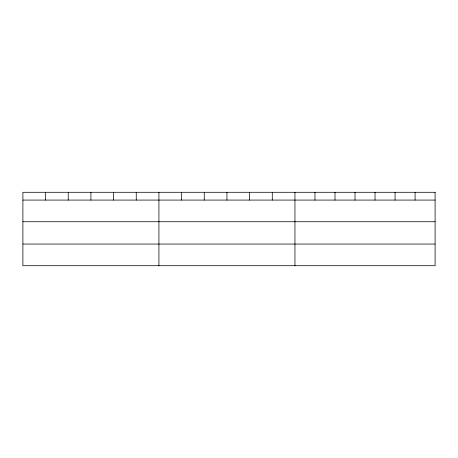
<?xml version="1.0" encoding="UTF-8"?>
<svg xmlns="http://www.w3.org/2000/svg" width="458" height="458" viewBox="0 0 458 458"><rect width="100%" height="100%" fill="white"/><g stroke="black" fill="none" stroke-linecap="round" stroke-linejoin="round"><path stroke-width="0.69" d="M22.9 200.077L435.1 200.077M22.9 221.735L435.1 221.735M22.9 244.051L435.1 244.051M415.08 192.291L415.08 200.077M395.059 192.291L395.059 200.077M375.039 192.291L375.039 200.077M355.013 192.291L355.013 200.077M334.993 192.291L334.993 200.077M314.972 192.291L314.972 200.077M294.952 192.291L294.952 265.709M272.281 192.291L272.281 200.077M249.61 192.291L249.61 200.077M226.939 192.291L226.939 200.077M204.268 192.291L204.268 200.077M181.597 192.291L181.597 200.077M158.926 192.291L158.926 265.709M136.255 192.291L136.255 200.077M113.584 192.291L113.584 200.077M90.913 192.291L90.913 200.077M68.242 192.291L68.242 200.077M45.571 192.291L45.571 200.077M435.1 192.291L22.9 192.291L22.9 265.709L435.1 265.709L435.1 192.291"/></g></svg>
